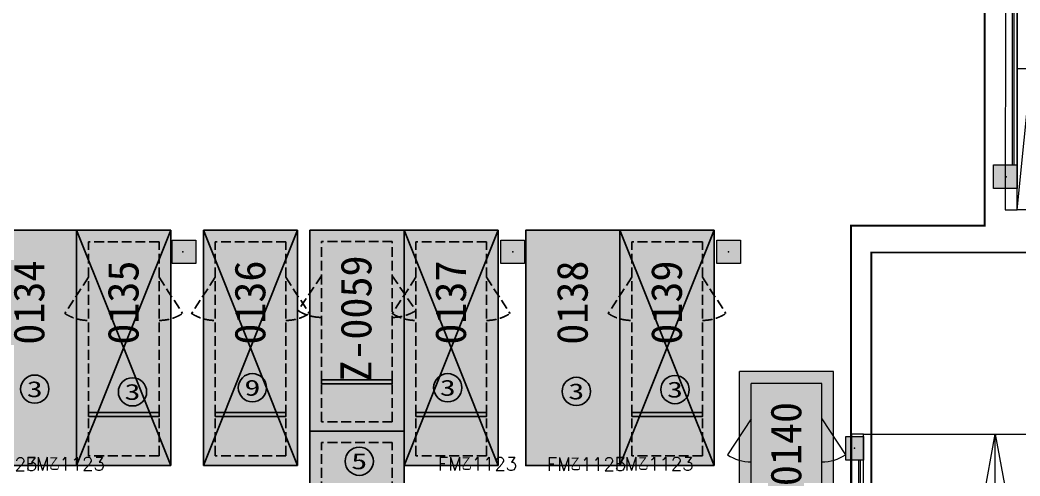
# Model space of a CAD drawing. Extents: x -264757 to 1033689, y 4049843 to 4347093.
# Drawn here: x -50341 to -24865, y 4227642 to 4239268 of the extents above; entities that cross this region are included whole.
import ezdxf
from ezdxf.enums import TextEntityAlignment as Align

# ---------------------------------------------------------------- set-up
doc = ezdxf.new("R2010")
doc.units = 0
doc.header["$LTSCALE"] = 1000
doc.header["$MEASUREMENT"] = 0
doc.linetypes.add('AX-01DK-PB01$1$A-001-车位参照B1$0$A-001-车位参照B1$0$A-001-车位参照B1$0$A-H4-001-基本图形$0$A-001-车位B1$0$DASH', pattern=[0.35, 0.25, -0.1])
doc.linetypes.add('DASH', pattern=[0.35, 0.25, -0.1])
doc.layers.add('AX-01DK-PB01$0$AX-001DK-01-PB01-02$0$A-3-WinF(Text)', color=8, linetype='Continuous', plot=False)
for name, color, linetype in [('不利因素1-紧邻消火栓', 7, 'Continuous'), ('不利因素3-紧邻房间出入口', 7, 'Continuous'), ('不利因素5-单面靠墙', 7, 'Continuous'), ('不可售车位', 255, 'Continuous'), ('大车位', 7, 'Continuous'), ('子母车位', 7, 'Continuous'), ('普通车位', 7, 'Continuous')]:
    doc.layers.add(name, color=color, linetype=linetype)
doc.layers.add('无关图层', color=8, linetype='Continuous', lineweight=0)
doc.layers.add('车位归属楼栋范围线', color=7, linetype='Continuous', true_color=0x19e6c7)
doc.styles.add('AX-01DK-PB01$0$AX-001DK-01-PB01-02$0$_TCH_WINDOW', font='SIMPLEX', dxfattribs={"bigfont": 'GBCBIG'})
doc.styles.add('AX-ACK-BIANH1$0$黑体', font='simhei.ttf')
doc.styles.add('SX-ACK-PB01-WNC-ALL$0$黑体', font='simhei.ttf')
doc.styles.add('黑体', font='simhei.ttf')

# ---------------------------------------------------------------- blocks, each defined once
blk = doc.blocks.new('sadfsadfasf')
at = {"layer": '不可售车位', "true_color": 0x757b8a}
h = blk.add_hatch(color=8, dxfattribs=at)
h.dxf.hatch_style = 1
h.paths.add_polyline_path([(2400, 6000), (2400, 0), (0, 0), (0, 6000)])
at = {"layer": '不可售车位', "color": 8, "true_color": 0x757b8a}
blk.add_lwpolyline([(2400, 6000), (2400, 0), (0, 0), (0, 6000)], close=True, dxfattribs=at)
blk = doc.blocks.new('20200722.21175556')
at = {"layer": '不利因素1-紧邻消火栓', "true_color": 0x3c6a45}
h = blk.add_hatch(color=97, dxfattribs=at)
h.dxf.hatch_style = 1
edge = h.paths.add_edge_path()
edge.add_arc((360, 360), 360, 0, 360)
at = {"layer": '不利因素1-紧邻消火栓'}
blk.add_circle((360, 360), 360, dxfattribs=at)
at = {"layer": '不利因素1-紧邻消火栓', "style": '黑体', "width": 1.390625}
blk.add_text('9', height=407, dxfattribs=at).set_placement((156, 156), (564, 156), align=Align.FIT)
blk = doc.blocks.new('SX-ACK-PB01-WNC-ALL$0$20200722.21182536')
at = {"layer": '不利因素3-紧邻房间出入口', "true_color": 0xe4d218}
h = blk.add_hatch(color=52, dxfattribs=at)
h.dxf.hatch_style = 1
edge = h.paths.add_edge_path()
edge.add_arc((360, 360), 360, 0, 360)
at = {"layer": '不利因素3-紧邻房间出入口'}
blk.add_circle((360, 360), 360, dxfattribs=at)
at = {"layer": '不利因素3-紧邻房间出入口', "style": 'SX-ACK-PB01-WNC-ALL$0$黑体', "width": 1.390625}
blk.add_text('3', height=407, dxfattribs=at).set_placement((156, 156), (564, 156), align=Align.FIT)
blk = doc.blocks.new('SX-ACK-PB01-WNC-ALL$0$20200722.21183209')
at = {"layer": '不利因素5-单面靠墙', "true_color": 0x6d711d}
h = blk.add_hatch(color=66, dxfattribs=at)
h.dxf.hatch_style = 1
edge = h.paths.add_edge_path()
edge.add_arc((360, 360), 360, 0, 360)
at = {"layer": '不利因素5-单面靠墙'}
blk.add_circle((360, 360), 360, dxfattribs=at)
at = {"layer": '不利因素5-单面靠墙', "style": 'SX-ACK-PB01-WNC-ALL$0$黑体', "width": 1.390625}
blk.add_text('5', height=407, dxfattribs=at).set_placement((156, 156), (564, 156), align=Align.FIT)
blk = doc.blocks.new('SX-CK-PB001-WNC$1$20211103.13313578')
at = {"layer": '无关图层'}
h = blk.add_hatch(color=256, dxfattribs=at)
h.dxf.hatch_style = 1
h.paths.add_polyline_path([(0, 600), (450, 600), (450, 0), (0, 0)])
blk.add_lwpolyline([(0, 600), (450, 600), (450, 0), (0, 0)], close=True, dxfattribs=at)
blk.add_point((225, 300), dxfattribs=at)
blk = doc.blocks.new('AX-01DK-PB01$0$$DorLib2D$00000001')
at = {"layer": '无关图层'}
for p, q in [((0.45, 0.975), (0.5, 0.975)), ((0.45, 0), (0.45, 0.975)), ((0.5, 0), (0.5, 0.975)), ((0.5, 0), (0.45, 0))]:
    blk.add_line(p, q, dxfattribs=at)
at = {"layer": '无关图层', "lineweight": 13}
blk.add_arc((0.475, 0), 0.975, 91.4693, 180, dxfattribs=at)
blk = doc.blocks.new('A$C7e5eb487')
at = {"layer": '普通车位', "true_color": 0xf18f8e}
h = blk.add_hatch(color=11, dxfattribs=at)
h.dxf.hatch_style = 1
h.paths.add_polyline_path([(2400, 0), (2400, -5300), (0, -5300), (0, 0)])
blk = doc.blocks.new('A$C741380cb')
at = {"layer": '子母车位', "true_color": 0x0617f9}
h = blk.add_hatch(color=5, dxfattribs=at)
h.dxf.hatch_style = 1
h.paths.add_polyline_path([(2400, 0), (2400, -10400), (0, -10400), (0, 0)])
blk = doc.blocks.new('*E170')
at = {"layer": '子母车位', "rotation": 179.9996583709065}
blk.add_blockref('A$C741380cb', (332418, -488671), dxfattribs=at)

msp = doc.modelspace()

# ---------------------------------------------------------------- hatches: boundary and pattern name
at = {"layer": '大车位', "true_color": 0xe806f9}
h = msp.add_hatch(color=6, dxfattribs=at)
h.dxf.hatch_style = 1
h.paths.add_polyline_path([(-46499.5, 4233908.4), (-46499.5, 4227908.4), (-48899.5, 4227908.4), (-48899.5, 4233908.4)])
h = msp.add_hatch(color=6, dxfattribs=at)
h.dxf.hatch_style = 1
h.paths.add_polyline_path([(-43269.2, 4233908.4), (-43269.2, 4227908.4), (-45669.2, 4227908.4), (-45669.2, 4233908.4)])
h = msp.add_hatch(color=6, dxfattribs=at)
h.dxf.hatch_style = 1
h.paths.add_polyline_path([(-38156.8, 4233908.4), (-38156.8, 4227908.4), (-40556.8, 4227908.4), (-40556.8, 4233908.4)])
h = msp.add_hatch(color=6, dxfattribs=at)
h.dxf.hatch_style = 1
h.paths.add_polyline_path([(-32656.8, 4233908.4), (-32656.8, 4227908.4), (-35056.8, 4227908.4), (-35056.8, 4233908.4)])
at = {"layer": '无关图层'}
h = msp.add_hatch(color=256, dxfattribs=at)
h.dxf.hatch_style = 1
h.paths.add_polyline_path([(-25539.6, 4235573.2), (-24939.6, 4235573.2), (-24939.6, 4234973.2), (-25539.6, 4234973.2)])
h = msp.add_hatch(color=256, dxfattribs=at)
h.dxf.hatch_style = 1
h.paths.add_polyline_path([(-46464.6, 4233658), (-45864.6, 4233658), (-45864.6, 4233058), (-46464.6, 4233058)])
h = msp.add_hatch(color=256, dxfattribs=at)
h.dxf.hatch_style = 1
h.paths.add_polyline_path([(-38089.6, 4233658), (-37489.6, 4233658), (-37489.6, 4233058), (-38089.6, 4233058)])
h = msp.add_hatch(color=256, dxfattribs=at)
h.dxf.hatch_style = 1
h.paths.add_polyline_path([(-32589.6, 4233658), (-31989.6, 4233658), (-31989.6, 4233058), (-32589.6, 4233058)])

# ---------------------------------------------------------------- linework, layer by layer
at = {"layer": '大车位', "color": 83}
for p, q in [((-48899.5, 4227908.4, 0), (-48899.5, 4233908.4)), ((-46499.5, 4233908.4), (-48899.5, 4233908.4)), ((-46499.5, 4227908.4, 0), (-46499.5, 4233908.4)), ((-45669.2, 4227908.4, 0), (-45669.2, 4233908.4)), ((-43269.2, 4233908.4), (-45669.2, 4233908.4)), ((-43269.2, 4227908.4, 0), (-43269.2, 4233908.4)), ((-40556.8, 4227908.4, 0), (-40556.8, 4233908.4, 0)), ((-38156.8, 4233908.4, 0), (-40556.8, 4233908.4, 0)), ((-38156.8, 4227908.4, 0), (-38156.8, 4233908.4, 0)), ((-35056.8, 4227908.4, 0), (-35056.8, 4233908.4)), ((-32656.8, 4233908.4), (-35056.8, 4233908.4)), ((-32656.8, 4227908.4, 0), (-32656.8, 4233908.4)), ((-46499.5, 4227908.4, 0), (-48899.5, 4227908.4, 0)), ((-43269.2, 4227908.4, 0), (-45669.2, 4227908.4, 0)), ((-38156.8, 4227908.4, 0), (-40556.8, 4227908.4, 0)), ((-32656.8, 4227908.4, 0), (-35056.8, 4227908.4, 0))]:
    msp.add_line(p, q, dxfattribs=at)
at = {"layer": '大车位', "color": 8, "linetype": 'AX-01DK-PB01$1$A-001-车位参照B1$0$A-001-车位参照B1$0$A-001-车位参照B1$0$A-H4-001-基本图形$0$A-001-车位B1$0$DASH'}
for p, q in [((-46799.5, 4233608.4), (-48599.5, 4233608.4)), ((-48599.5, 4228158.4, 0), (-48599.5, 4233608.4)), ((-46799.5, 4228158.4, 0), (-46799.5, 4233608.4)), ((-43569.2, 4233608.4), (-45369.2, 4233608.4)), ((-45369.2, 4228158.4, 0), (-45369.2, 4233608.4)), ((-43569.2, 4228158.4, 0), (-43569.2, 4233608.4)), ((-38456.8, 4233608.4, 0), (-40256.8, 4233608.4, 0)), ((-40256.8, 4228158.4, 0), (-40256.8, 4233608.4, 0)), ((-38456.8, 4228158.4, 0), (-38456.8, 4233608.4, 0)), ((-32956.8, 4233608.4), (-34756.8, 4233608.4)), ((-34756.8, 4228158.4, 0), (-34756.8, 4233608.4)), ((-32956.8, 4228158.4, 0), (-32956.8, 4233608.4)), ((-46799.5, 4228158.4, 0), (-48599.5, 4228158.4, 0)), ((-43569.2, 4228158.4, 0), (-45369.2, 4228158.4, 0)), ((-38456.8, 4228158.4, 0), (-40256.8, 4228158.4, 0)), ((-32956.8, 4228158.4, 0), (-34756.8, 4228158.4, 0))]:
    msp.add_line(p, q, dxfattribs=at)
at = {"layer": '大车位', "color": 83}
for points in [[(-48899.5, 4233908.4), (-46499.5, 4227908.4)], [(-45669.2, 4233908.4), (-43269.2, 4227908.4)]]:
    msp.add_lwpolyline(points, dxfattribs=at)
at = {"layer": '大车位', "color": 83, "elevation": 0}
for points in [[(-48899.5, 4227908.4), (-46499.5, 4233908.4)], [(-45669.2, 4227908.4), (-43269.2, 4233908.4)], [(-40556.8, 4233908.4), (-38156.8, 4227908.4)], [(-40556.8, 4227908.4), (-38156.8, 4233908.4)], [(-35056.8, 4233908.4), (-32656.8, 4227908.4)], [(-35056.8, 4227908.4), (-32656.8, 4233908.4)]]:
    msp.add_lwpolyline(points, dxfattribs=at)
at = {"layer": '大车位', "linetype": 'AX-01DK-PB01$1$A-001-车位参照B1$0$A-001-车位参照B1$0$A-001-车位参照B1$0$A-H4-001-基本图形$0$A-001-车位B1$0$DASH', "elevation": 0}
for points in [[(-48599.5, 4232708.4), (-49199.5, 4231786.5)], [(-46799.5, 4232708.4), (-46199.5, 4231786.5)], [(-45369.2, 4232708.4), (-45969.2, 4231786.5)], [(-43569.2, 4232708.4), (-42969.2, 4231786.5)], [(-40256.8, 4232708.4), (-40856.8, 4231786.5)], [(-38456.8, 4232708.4), (-37856.8, 4231786.5)], [(-34756.8, 4232708.4), (-35356.8, 4231786.5)], [(-32956.8, 4232708.4), (-32356.8, 4231786.5)]]:
    msp.add_lwpolyline(points, dxfattribs=at)
at = {"layer": '大车位', "elevation": 0}
for points in [[(-48599.5, 4229158.4), (-46799.5, 4229158.4), (-46799.5, 4229258.4), (-48599.5, 4229258.4)], [(-45369.2, 4229158.4), (-43569.2, 4229158.4), (-43569.2, 4229258.4), (-45369.2, 4229258.4)], [(-40256.8, 4229158.4), (-38456.8, 4229158.4), (-38456.8, 4229258.4), (-40256.8, 4229258.4)], [(-34756.8, 4229158.4), (-32956.8, 4229158.4), (-32956.8, 4229258.4), (-34756.8, 4229258.4)]]:
    msp.add_lwpolyline(points, close=True, dxfattribs=at)
at = {"layer": '大车位', "linetype": 'AX-01DK-PB01$1$A-001-车位参照B1$0$A-001-车位参照B1$0$A-001-车位参照B1$0$A-H4-001-基本图形$0$A-001-车位B1$0$DASH'}
for centre, start, end in [((-48599.5, 4232708.4), 236.94427, 270), ((-46799.5, 4232708.4), 270, 303.05573), ((-45369.2, 4232708.4), 236.94427, 270), ((-43569.2, 4232708.4), 270, 303.05573), ((-40256.8, 4232708.4, 0), 236.94427, 270), ((-38456.8, 4232708.4, 0), 270, 303.05573), ((-34756.8, 4232708.4), 236.94427, 270), ((-32956.8, 4232708.4), 270, 303.05573)]:
    msp.add_arc(centre, 1100, start, end, dxfattribs=at)
at = {"layer": '子母车位', "color": 83}
for p, q in [((-42956.7, 4228786.2, 0), (-42956.7, 4233908.5, 0)), ((-40556.7, 4233908.5, 0), (-42956.7, 4233908.5, 0)), ((-40556.7, 4228786.2, 0), (-40556.7, 4233908.5, 0)), ((-40556.7, 4228786.2, 0), (-42956.7, 4228786.2, 0)), ((-40556.7, 4228786.2, 0), (-42956.7, 4228786.2, 0)), ((-42956.7, 4228786.2, 0), (-42956.6, 4223857.2, 0)), ((-40556.6, 4223857.2, 0), (-40556.7, 4228786.2, 0))]:
    msp.add_line(p, q, dxfattribs=at)
at = {"layer": '子母车位', "color": 8, "linetype": 'AX-01DK-PB01$1$A-001-车位参照B1$0$A-001-车位参照B1$0$A-001-车位参照B1$0$A-H4-001-基本图形$0$A-001-车位B1$0$DASH'}
for p, q in [((-40856.7, 4233618.5, 0), (-42656.7, 4233618.5, 0)), ((-42656.7, 4229027.8, 0), (-42656.7, 4233618.5, 0)), ((-40856.7, 4229027.8, 0), (-40856.7, 4233618.5, 0)), ((-40856.7, 4229027.8, 0), (-42656.7, 4229027.8, 0)), ((-40856.6, 4228496.2), (-42656.6, 4228496.2)), ((-42656.6, 4224098.8, 0), (-42656.6, 4228496.2)), ((-40856.6, 4224098.8, 0), (-40856.6, 4228496.2))]:
    msp.add_line(p, q, dxfattribs=at)
at = {"layer": '子母车位', "linetype": 'AX-01DK-PB01$1$A-001-车位参照B1$0$A-001-车位参照B1$0$A-001-车位参照B1$0$A-H4-001-基本图形$0$A-001-车位B1$0$DASH'}
for p, q in [((-42656.7, 4232748.7, 0), (-43256.7, 4231857.6, 0)), ((-40856.7, 4232748.7, 0), (-40256.7, 4231857.6, 0))]:
    msp.add_line(p, q, dxfattribs=at)
at = {"layer": '子母车位'}
for p, q in [((-40856.7, 4230090.9, 0), (-42656.7, 4230090.9, 0)), ((-42656.7, 4230090.9, 0), (-42656.7, 4229994.3, 0)), ((-42656.7, 4229994.3, 0), (-40856.7, 4229994.3, 0)), ((-40856.7, 4229994.3, 0), (-40856.7, 4230090.9, 0))]:
    msp.add_line(p, q, dxfattribs=at)
at = {"layer": '子母车位', "linetype": 'AX-01DK-PB01$1$A-001-车位参照B1$0$A-001-车位参照B1$0$A-001-车位参照B1$0$A-H4-001-基本图形$0$A-001-车位B1$0$DASH'}
for centre, start_param, end_param in [((-42656.7, 4232748.7, 0), 4.1354517, 4.712383), ((-40856.7, 4232748.7, 0), 4.712383, 5.2893144)]:
    msp.add_ellipse(centre, major_axis=(1100, 0), ratio=0.9664691, start_param=start_param, end_param=end_param, dxfattribs=at)
at = {"layer": '无关图层'}
for p, q in [((-24940.2, 4234430.8), (-24939.2, 4267037.2)), ((-24939.2, 4234431.7), (-21643.1, 4267038)), ((-24939.4, 4244864.4), (-24939.4, 4235263.2)), ((-25238.4, 4239658.7), (-25239.2, 4234431.7)), ((-25063.4, 4239658.7), (-25063.5, 4235573.2)), ((-25013.5, 4235573.2), (-25013.3, 4239658.7)), ((-24939.2, 4234431.7), (-24938.3, 4239658.7)), ((-24939.2, 4238031.7), (-18439.2, 4238031.7)), ((-25063.5, 4235573.2), (-25013.5, 4235573.2)), ((-25239.2, 4234431.7), (-24939.2, 4234431.7)), ((-18440.1, 4234430.8), (-24940.2, 4234430.8)), ((-32014.6, 4225003.5), (-32014.6, 4230303.5, 0)), ((-29614.6, 4230303.5, 0), (-32014.6, 4230303.5, 0)), ((-29614.6, 4225003.5), (-29614.6, 4230303.5, 0)), ((-29914.6, 4230003.5, 0), (-31714.6, 4230003.5, 0)), ((-31714.6, 4225253.5), (-31714.6, 4230003.5, 0)), ((-29914.6, 4225253.5), (-29914.6, 4230003.5, 0)), ((-29155.1, 4228708), (-29152, 4223508)), ((-28855, 4228708), (-29155.1, 4228708)), ((-28852, 4223508), (-28855, 4228708)), ((-28854.9, 4228707.9), (-23346.3, 4228708.2)), ((-28854.9, 4210108), (-28854.9, 4228707.9)), ((-28849.2, 4210108), (-25497.5, 4228708.1)), ((-25504.6, 4210107.4), (-25497.5, 4228708.1)), ((-25497.5, 4228708.1), (-22049.6, 4210108)), ((-28978.5, 4228048.3), (-28978.7, 4223808.2)), ((-28928.3, 4228048.3), (-28978.5, 4228048.3)), ((-28928.6, 4223808.2), (-28928.3, 4228048.3))]:
    msp.add_line(p, q, dxfattribs=at)
for points in [[(-25539.6, 4235573.2), (-24939.6, 4235573.2), (-24939.6, 4234973.2), (-25539.6, 4234973.2)], [(-46464.6, 4233658), (-45864.6, 4233658), (-45864.6, 4233058), (-46464.6, 4233058)], [(-38089.6, 4233658), (-37489.6, 4233658), (-37489.6, 4233058), (-38089.6, 4233058)], [(-32589.6, 4233658), (-31989.6, 4233658), (-31989.6, 4233058), (-32589.6, 4233058)]]:
    msp.add_lwpolyline(points, close=True, dxfattribs=at)
for points in [[(-31714.6, 4229103.5), (-32314.6, 4228181.5)], [(-29914.6, 4229103.5), (-29314.6, 4228181.5)]]:
    msp.add_lwpolyline(points, dxfattribs=at)
for centre, start, end in [((-31714.6, 4229103.5, 0), 236.94427, 270), ((-29914.6, 4229103.5, 0), 270, 303.05573)]:
    msp.add_arc(centre, 1100, start, end, dxfattribs=at)
for p in [(-25214.6, 4235273.2), (-46189.6, 4233358), (-37789.6, 4233358), (-32289.6, 4233358)]:
    msp.add_point(p, dxfattribs=at)
at = {"layer": '车位归属楼栋范围线', "linetype": 'DASH', "ltscale": 5, "const_width": 50}
msp.add_lwpolyline([(-88756.2, 4198328), (-43982.8, 4198328), (-43982.8, 4194208), (-40374.5, 4194208), (-40374.5, 4198433.4), (-33056.5, 4198433.4), (-33056.5, 4204787.6), (-29169.3, 4204787.6), (-29169.3, 4234026.6), (-25762.5, 4234026.6), (-25762.4, 4245014.4), (-69839.9, 4245014.4), (-69839.9, 4229878), (-88756.2, 4229878)], close=True, dxfattribs=at)
at = {"layer": '车位归属楼栋范围线', "linetype": 'DASH', "ltscale": 5}
msp.add_lwpolyline([(-18028.6, 4233340, 50, 50, 0), (-28653.9, 4233340, 50, 50, 0), (-28653.9, 4215609.5, 50, 50, 0), (-44540.8, 4215609.5, 50, 50, 0), (-44540.8, 4220701.8, 50, 50, 0), (-47318.2, 4220701.8, 50, 50, 0), (-47318.2, 4215647.7, 50, 50, 0), (-52900.5, 4215647.7, 50, 50, 0), (-52900.5, 4209564.5, 50, 50, 0), (-54208.1, 4209564.5, 50, 50, 0), (-54208.1, 4198183, 50, 50, 0)], format="xyseb", dxfattribs=at)

# ---------------------------------------------------------------- block references
at = {"layer": '不可售车位'}
for p in [(-51299.5, 4227908.4, 0), (-37456.8, 4227908.4, 0)]:
    msp.add_blockref('sadfsadfasf', p, dxfattribs=at)
at = {"layer": '子母车位', "yscale": 0.9664691433954647, "rotation": 180.0003416290934}
msp.add_blockref('*E170', (289464.2, 3761625, 0), dxfattribs=at)
at = {"layer": '无关图层'}
for name, p in [('SX-ACK-PB01-WNC-ALL$0$20200722.21182536', (-50325.9, 4229496.9, 0)), ('SX-ACK-PB01-WNC-ALL$0$20200722.21182536', (-47835.2, 4229427.7, 0)), ('20200722.21175556', (-44780.6, 4229533.8, 0)), ('SX-ACK-PB01-WNC-ALL$0$20200722.21182536', (-39803.2, 4229532.1, 0)), ('SX-ACK-PB01-WNC-ALL$0$20200722.21182536', (-36528.4, 4229439.9, 0)), ('SX-ACK-PB01-WNC-ALL$0$20200722.21182536', (-34014.7, 4229486, 0)), ('SX-CK-PB001-WNC$1$20211103.13313578', (-29304.6, 4228048.2)), ('SX-ACK-PB01-WNC-ALL$0$20200722.21183209', (-42058.5, 4227658.6, 0))]:
    msp.add_blockref(name, p, dxfattribs=at)
ref = msp.add_blockref('AX-01DK-PB01$0$$DorLib2D$00000001', (-50857.7, 4227377.9), dxfattribs=dict(at, xscale=1100, yscale=-1100, zscale=200, rotation=359.9999999999605))
ref.add_attrib('A', 'FM乙1123', (-51918, 4227774.3), dxfattribs={"layer": 'AX-01DK-PB01$0$AX-001DK-01-PB01-02$0$A-3-WinF(Text)', "height": 337.59, "style": 'AX-01DK-PB01$0$AX-001DK-01-PB01-02$0$_TCH_WINDOW'})
ref = msp.add_blockref('AX-01DK-PB01$0$$DorLib2D$00000001', (-49156.6, 4227377.9), dxfattribs=dict(at, xscale=1100, yscale=1100, zscale=200, rotation=180))
ref.add_attrib('A', 'FM乙1123', (-50197.9, 4227782.8), dxfattribs={"layer": 'AX-01DK-PB01$0$AX-001DK-01-PB01-02$0$A-3-WinF(Text)', "height": 337.59, "style": 'AX-01DK-PB01$0$AX-001DK-01-PB01-02$0$_TCH_WINDOW'})
ref = msp.add_blockref('AX-01DK-PB01$0$$DorLib2D$00000001', (-38755.2, 4227378), dxfattribs=dict(at, xscale=1100, yscale=-1100, zscale=200, rotation=359.999999999903))
ref.add_attrib('A', 'FM乙1123', (-39695.8, 4227782.9), dxfattribs={"layer": 'AX-01DK-PB01$0$AX-001DK-01-PB01-02$0$A-3-WinF(Text)', "height": 337.59, "style": 'AX-01DK-PB01$0$AX-001DK-01-PB01-02$0$_TCH_WINDOW'})
ref = msp.add_blockref('AX-01DK-PB01$0$$DorLib2D$00000001', (-35857.7, 4227378), dxfattribs=dict(at, xscale=1100, yscale=-1100, zscale=200, rotation=359.9999999999605))
ref.add_attrib('A', 'FM乙1123', (-36918, 4227774.4), dxfattribs={"layer": 'AX-01DK-PB01$0$AX-001DK-01-PB01-02$0$A-3-WinF(Text)', "height": 337.59, "style": 'AX-01DK-PB01$0$AX-001DK-01-PB01-02$0$_TCH_WINDOW'})
ref = msp.add_blockref('AX-01DK-PB01$0$$DorLib2D$00000001', (-34156.6, 4227378), dxfattribs=dict(at, xscale=1100, yscale=1100, zscale=200, rotation=180))
ref.add_attrib('A', 'FM乙1123', (-35197.9, 4227782.9), dxfattribs={"layer": 'AX-01DK-PB01$0$AX-001DK-01-PB01-02$0$A-3-WinF(Text)', "height": 337.59, "style": 'AX-01DK-PB01$0$AX-001DK-01-PB01-02$0$_TCH_WINDOW'})
at = {"layer": '普通车位'}
msp.add_blockref('A$C7e5eb487', (-32014.6, 4230303.5, 0), dxfattribs=at)

# ---------------------------------------------------------------- texts
at = {"layer": '无关图层', "style": 'AX-ACK-BIANH1$0$黑体'}
for s, p in [('Z-0059', (-41387.6, 4230046.5, 0)), ('0134', (-49720.5, 4230989.4)), ('0135', (-47320.5, 4230989.4)), ('0136', (-44090.1, 4230989.4)), ('0137', (-38977.7, 4230989.4, 0)), ('0138', (-35877.7, 4230989.4)), ('0139', (-33477.7, 4230989.4)), ('0140', (-30435.5, 4227384.4, 0))]:
    msp.add_text(s, height=788.61, rotation=90, dxfattribs=at).set_placement(p)

doc.saveas('drawing.dxf')
